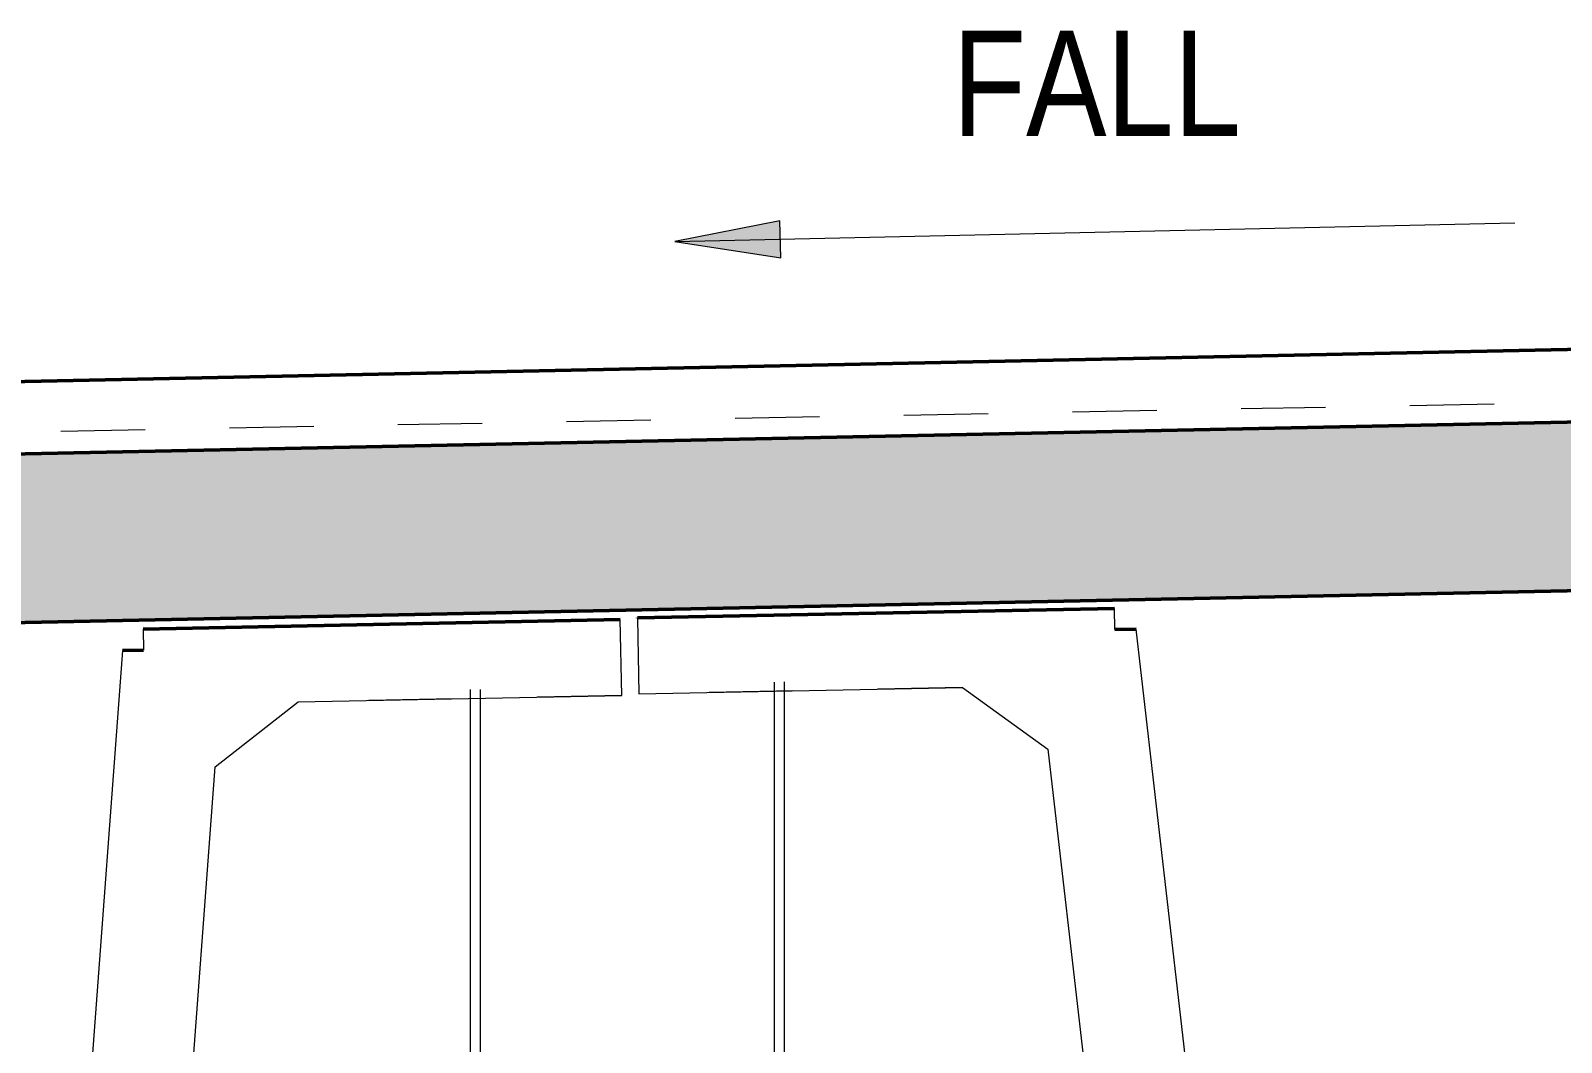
# Model space of a CAD drawing. Header units: metres. Extents: x -1215.1 to -1160.7, y 0 to 26.6.
# Drawn here: x -1205.231 to -1203.416, y 21.146 to 22.345 of the extents above; entities that cross this region are included whole.
import ezdxf

# ---------------------------------------------------------------- set-up
doc = ezdxf.new("R2010")
doc.units = ezdxf.units.M
doc.linetypes.add('JacobsDash', pattern=[0.0045, 0.003, -0.0015])
for name, color, linetype, lineweight in [('A-DETL', 7, 'Continuous', 13), ('A-FLOR', 7, 'Continuous', 50), ('A-FLOR-PATT', 7, 'Continuous', 50), ('G-ANNO-TEXT', 7, 'Continuous', 9), ('S-BEAM', 7, 'Continuous', 50), ('S-BEAM-HDLN', 7, 'JacobsDash', 18)]:
    doc.layers.add(name, color=color, linetype=linetype, lineweight=lineweight)
doc.styles.add('Arial Narrow', font='ARIALN.TTF', dxfattribs={"height": 0.125})

# ---------------------------------------------------------------- blocks, each defined once
blk = doc.blocks.new('06_SFR_GCT_Girder_SuperT_BR08Edge_CS - Super T - 1815-6267463-DRG-2873122 - SECTION 1')
at = {"layer": 'S-BEAM'}
for p, q in [((-1204.5119, 21.649), (-1203.9461, 21.6603)), ((-1203.9461, 21.6602), (-1203.9461, 21.6603)), ((-1204.5119, 21.6489), (-1204.5119, 21.649)), ((-1203.9456, 21.6353), (-1203.9206, 21.6358)), ((-1203.9206, 21.6358), (-1203.9206, 21.6357))]:
    blk.add_line(p, q, dxfattribs=at)
at = {"layer": 'S-BEAM', "lineweight": 18}
for p, q in [((-1203.9461, 21.6602), (-1204.5119, 21.6489)), ((-1203.9456, 21.6352), (-1203.9461, 21.6602)), ((-1204.5119, 21.6489), (-1204.5101, 21.5589)), ((-1203.9206, 21.6357), (-1203.9456, 21.6352)), ((-1203.7588, 20.2283), (-1203.9206, 21.6357)), ((-1204.5101, 21.5589), (-1204.1265, 21.5666)), ((-1204.1265, 21.5666), (-1204.025, 21.4936)), ((-1204.025, 21.4936), (-1203.8373, 19.86))]:
    blk.add_line(p, q, dxfattribs=at)
at = {"layer": 'S-BEAM-HDLN'}
blk.add_line((-1204.1268, 21.5666), (-1204.5101, 21.559), dxfattribs=at)
blk = doc.blocks.new('06_SFR_GCT_Girder_SuperT_BR08Edge_CS - Super T - 1815-6267083-DRG-2873122 - SECTION 1')
at = {"layer": 'S-BEAM'}
for p, q in [((-1205.098, 21.6359), (-1204.5322, 21.6472)), ((-1204.5322, 21.6472), (-1204.5322, 21.6471)), ((-1205.098, 21.6359), (-1205.098, 21.6358)), ((-1205.1225, 21.6104), (-1205.0975, 21.6109)), ((-1205.1225, 21.6103), (-1205.1225, 21.6104))]:
    blk.add_line(p, q, dxfattribs=at)
at = {"layer": 'S-BEAM', "lineweight": 18}
for p, q in [((-1204.5322, 21.6471), (-1205.098, 21.6358)), ((-1204.5304, 21.5572), (-1204.5322, 21.6471)), ((-1205.098, 21.6358), (-1205.0975, 21.6108)), ((-1205.1225, 21.6103), (-1205.2279, 20.1976)), ((-1205.0975, 21.6108), (-1205.1225, 21.6103)), ((-1205.0124, 21.4725), (-1204.914, 21.5495)), ((-1204.914, 21.5495), (-1204.5304, 21.5572)), ((-1205.1348, 19.8327), (-1205.0124, 21.4725))]:
    blk.add_line(p, q, dxfattribs=at)
at = {"layer": 'S-BEAM-HDLN'}
blk.add_line((-1204.5304, 21.5572), (-1204.9137, 21.5495), dxfattribs=at)

msp = doc.modelspace()

# ---------------------------------------------------------------- hatches: boundary and pattern name
at = {"layer": 'A-FLOR-PATT', "true_color": 0xc0c0c0}
msp.add_hatch(color=9, dxfattribs=at).paths.add_polyline_path([(-1212.52, 21.4972), (-1210.711, 21.5315), (-1201.9529, 21.7107), (-1196.267, 21.825), (-1184.2354, 21.585), (-1182.52, 21.551), (-1182.52, 21.751), (-1184.7952, 21.7957), (-1184.8052, 21.796), (-1190.8794, 21.9172), (-1196.267, 22.025), (-1204.1676, 21.8656), (-1210.8116, 21.7296), (-1212.52, 21.6972)])
at = {"layer": 'G-ANNO-TEXT'}
msp.add_hatch(color=256, dxfattribs=at).paths.add_polyline_path([(-1204.4674, 22.0953), (-1204.3419, 22.0761), (-1204.3429, 22.1201)])

# ---------------------------------------------------------------- linework, layer by layer
at = {"layer": 'A-DETL', "linetype": 'JacobsDash', "lineweight": 18}
msp.add_line((-1207.1953, 21.8327), (-1196.2669, 22.0402), dxfattribs=at)
at = {"layer": 'A-DETL', "lineweight": 18}
for p, q in [((-1204.7097, 20.6884), (-1204.7097, 21.564)), ((-1204.6977, 20.6705), (-1204.6977, 21.5642)), ((-1204.3494, 20.6883), (-1204.3494, 21.5729)), ((-1204.3374, 20.6704), (-1204.3374, 21.5731))]:
    msp.add_line(p, q, dxfattribs=at)
at = {"layer": 'A-FLOR'}
for p, q in [((-1206.77, 21.8974), (-1202.8772, 21.9784)), ((-1207.1953, 21.8035), (-1202.8625, 21.8925)), ((-1202.8603, 21.8925), (-1207.1953, 21.8035)), ((-1207.3602, 21.6001), (-1202.8603, 21.6925))]:
    msp.add_line(p, q, dxfattribs=at)
at = {"layer": 'A-FLOR', "lineweight": 13}
for p, q in [((-1202.875, 21.9784), (-1206.77, 21.8973)), ((-1206.77, 21.8123), (-1202.875, 21.8934))]:
    msp.add_line(p, q, dxfattribs=at)
at = {"layer": 'G-ANNO-TEXT'}
for p, q in [((-1204.3429, 22.1201), (-1204.4674, 22.0953)), ((-1204.4674, 22.0953), (-1203.4713, 22.1174)), ((-1204.3419, 22.0761), (-1204.3429, 22.1201)), ((-1204.4674, 22.0953), (-1204.3419, 22.0761))]:
    msp.add_line(p, q, dxfattribs=at)

# ---------------------------------------------------------------- block references
at = {"layer": 'S-BEAM-HDLN'}
for name in ['06_SFR_GCT_Girder_SuperT_BR08Edge_CS - Super T - 1815-6267463-DRG-2873122 - SECTION 1', '06_SFR_GCT_Girder_SuperT_BR08Edge_CS - Super T - 1815-6267083-DRG-2873122 - SECTION 1']:
    msp.add_blockref(name, (0, 0), dxfattribs=at)

# ---------------------------------------------------------------- texts
at = {"layer": 'G-ANNO-TEXT', "insert": (-1204.1385, 22.3455), "char_height": 0.125, "attachment_point": 1, "style": 'Arial Narrow', "bg_fill": 3, "box_fill_scale": 1, "bg_fill_color": 256, "bg_fill_true_color": 13158600, "bg_fill_transparency": 0}
msp.add_mtext('FALL', dxfattribs=at)

doc.saveas('drawing.dxf')
